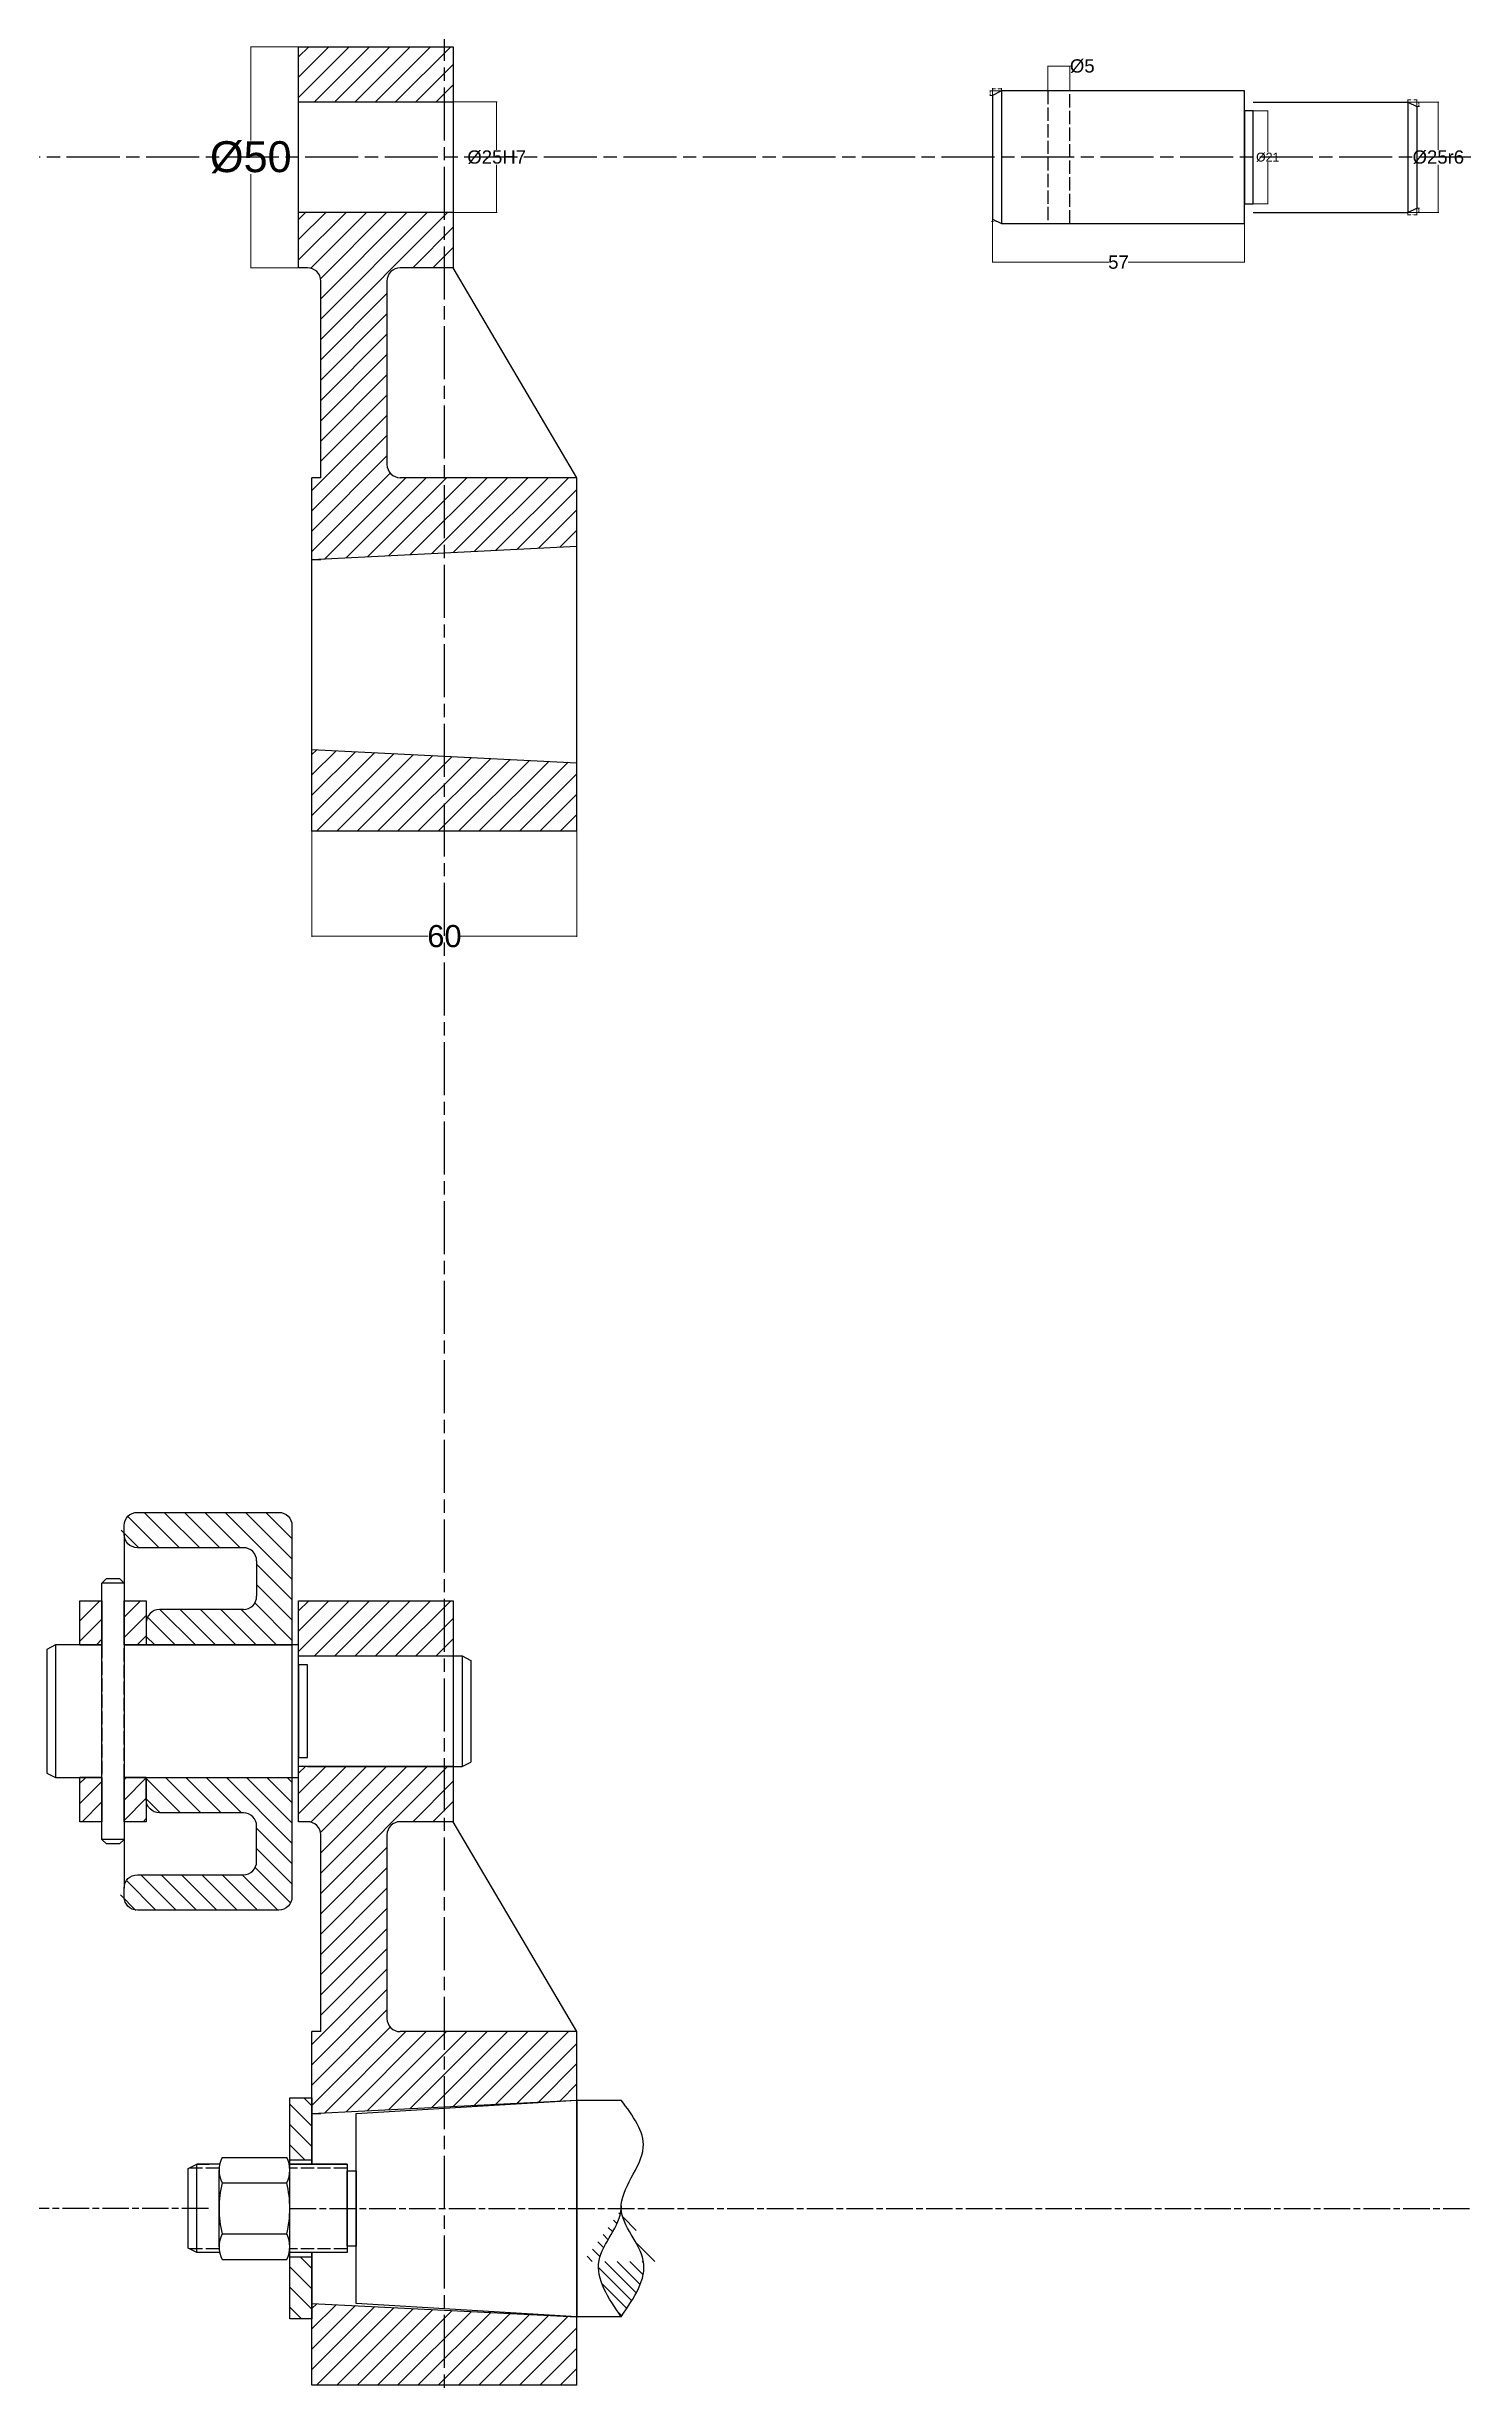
# Model space of a CAD drawing. Header units: inches. Extents: x -831 to 562, y -423 to 205.
# Drawn here: x -95 to 226, y -344 to 185 of the extents above; entities that cross this region are included whole.
import ezdxf

# ---------------------------------------------------------------- set-up
doc = ezdxf.new("R2010")
doc.units = ezdxf.units.IN
doc.header["$MEASUREMENT"] = 0
for name, pattern in [('AM_ISO02W050x2', [3.75, 3, -0.75]), ('AM_ISO08W050', [18, 12, -1.5, 3, -1.5]), ('AM_ISO08W050x2', [9, 6, -0.75, 1.5, -0.75])]:
    doc.linetypes.add(name, pattern=pattern)
doc.layers.add('AM_5', color=3, linetype='Continuous', lineweight=15)
doc.styles.get("Standard").update_dxf_attribs({"font": 'arial.ttf'})
doc.dimstyles.new('AM_ANSI$0', dxfattribs={"dimtxt": 0.12, "dimasz": 0.12, "dimexe": 0.1, "dimexo": 0.05, "dimgap": 0.06, "dimtad": 0, "dimtih": 1, "dimtoh": 1, "dimdec": 4, "dimzin": 7, "dimdsep": 46, "dimtxsty": 'Standard', "dimcen": 0, "dimclrd": 256, "dimclre": 256, "dimclrt": 2, "dimadec": 0, "dimazin": 2, "dimtp": 0.1, "dimtm": 0.1, "dimtfac": 0.71, "dimtdec": 4, "dimtofl": 0, "dimtmove": 0, "dimatfit": 3, "dimfxl": 1, "dimtolj": 1, "dimtzin": 7, "dimlwd": -1, "dimlwe": -1, "dimarcsym": 1})

# ---------------------------------------------------------------- blocks, each defined once
blk = doc.blocks.new('*D17')
at = {"layer": 'AM_5', "linetype": 'ByBlock', "transparency": 16777216}
for p, q in [((213.1256684385662, 172.5271814385515), (213.1256684385662, 173.0771814385515)), ((213.2456684385662, 172.9771814385515), (213.8157639365198, 172.9771814385515)), ((215.0056684385662, 172.9771814385515), (214.4355729406126, 172.9771814385515)), ((215.1256684385662, 171.5271814385515), (215.1256684385662, 173.0771814385515))]:
    blk.add_line(p, q, dxfattribs=at)
at = {"layer": 'AM_5', "transparency": 16777216}
for points in [[(213.2456684385662, 172.9971814385515), (213.2456684385662, 172.9571814385515), (213.1256684385662, 172.9771814385515)], [(215.0056684385662, 172.9971814385515), (215.0056684385662, 172.9571814385515), (215.1256684385662, 172.9771814385515)]]:
    blk.add_solid(points, dxfattribs=at)
at = {"layer": 'Defpoints', "color": 0, "transparency": 16777216}
for p in [(213.1256684385662, 172.9771814385515), (213.1256684385662, 172.4771814385515), (215.1256684385662, 171.4771814385515)]:
    blk.add_point(p, dxfattribs=at)
at = {"layer": 'AM_5', "color": 2, "transparency": 16777216, "insert": (214.1256684385662, 172.9771814385515), "char_height": 0.12, "attachment_point": 5}
blk.add_mtext('\\A1;2.0000', dxfattribs=at)
blk = doc.blocks.new('*D18')
at = {"layer": 'AM_5', "linetype": 'ByBlock', "transparency": 16777216}
for p, q in [((213.1756684385663, 172.4771814385515), (215.7256684385675, 172.4771814385515)), ((215.1756684385663, 171.4771814385515), (215.7256684385675, 171.4771814385515)), ((215.6256684385675, 172.3571814385515), (215.6256684385675, 172.0984501970781)), ((215.6256684385675, 171.5971814385515), (215.6256684385675, 171.8559126800249))]:
    blk.add_line(p, q, dxfattribs=at)
at = {"layer": 'AM_5', "transparency": 16777216}
for points in [[(215.6056684385674, 172.3571814385515), (215.6456684385675, 172.3571814385515), (215.6256684385675, 172.4771814385515)], [(215.6056684385674, 171.5971814385515), (215.6456684385675, 171.5971814385515), (215.6256684385675, 171.4771814385515)]]:
    blk.add_solid(points, dxfattribs=at)
at = {"layer": 'Defpoints', "color": 0, "transparency": 16777216}
for p in [(213.1256684385663, 172.4771814385515), (215.1256684385663, 171.4771814385515), (215.6256684385675, 171.4771814385515)]:
    blk.add_point(p, dxfattribs=at)
at = {"layer": 'AM_5', "color": 2, "transparency": 16777216, "insert": (215.6256684385674, 171.9771814385514), "char_height": 0.12, "attachment_point": 5}
blk.add_mtext('\\A1;1.0000', dxfattribs=at)
blk = doc.blocks.new('*D19')
at = {"layer": 'AM_5', "linetype": 'ByBlock', "transparency": 16777216}
for p, q in [((215.1256684385662, 148.4221814385515), (215.1256684385662, 146.8721814385515)), ((213.1256684385662, 147.4221814385515), (213.1256684385662, 146.8721814385515)), ((213.2456684385662, 146.9721814385515), (213.8157639365198, 146.9721814385515)), ((215.0056684385662, 146.9721814385515), (214.4355729406126, 146.9721814385515))]:
    blk.add_line(p, q, dxfattribs=at)
at = {"layer": 'AM_5', "transparency": 16777216}
for points in [[(213.2456684385662, 146.9921814385515), (213.2456684385662, 146.9521814385515), (213.1256684385662, 146.9721814385515)], [(215.0056684385662, 146.9921814385515), (215.0056684385662, 146.9521814385515), (215.1256684385662, 146.9721814385515)]]:
    blk.add_solid(points, dxfattribs=at)
at = {"layer": 'Defpoints', "color": 0, "transparency": 16777216}
for p in [(215.1256684385662, 148.4721814385515), (213.1256684385662, 147.4721814385515), (213.1256684385662, 146.9721814385515)]:
    blk.add_point(p, dxfattribs=at)
at = {"layer": 'AM_5', "color": 2, "transparency": 16777216, "insert": (214.1256684385662, 146.9721814385515), "char_height": 0.12, "attachment_point": 5}
blk.add_mtext('\\A1;2.0000', dxfattribs=at)
blk = doc.blocks.new('*D20')
at = {"layer": 'AM_5', "linetype": 'ByBlock', "transparency": 16777216}
for p, q in [((215.1756684385663, 148.4721814385515), (215.7256684385675, 148.4721814385515)), ((215.6256684385675, 148.3521814385515), (215.6256684385675, 148.0934501970781)), ((213.1756684385663, 147.4721814385515), (215.7256684385675, 147.4721814385515)), ((215.6256684385675, 147.5921814385515), (215.6256684385675, 147.8509126800249))]:
    blk.add_line(p, q, dxfattribs=at)
at = {"layer": 'AM_5', "transparency": 16777216}
for points in [[(215.6056684385674, 148.3521814385515), (215.6456684385675, 148.3521814385515), (215.6256684385675, 148.4721814385515)], [(215.6056684385674, 147.5921814385515), (215.6456684385675, 147.5921814385515), (215.6256684385675, 147.4721814385515)]]:
    blk.add_solid(points, dxfattribs=at)
at = {"layer": 'Defpoints', "color": 0, "transparency": 16777216}
for p in [(215.1256684385663, 148.4721814385515), (215.6256684385675, 148.4721814385515), (213.1256684385663, 147.4721814385515)]:
    blk.add_point(p, dxfattribs=at)
at = {"layer": 'AM_5', "color": 2, "transparency": 16777216, "insert": (215.6256684385674, 147.9721814385514), "char_height": 0.12, "attachment_point": 5}
blk.add_mtext('\\A1;1.0000', dxfattribs=at)
blk = doc.blocks.new('*D29')
at = {"layer": 'AM_5', "linetype": 'ByBlock', "transparency": 16777216}
for p, q in [((119.1256684385661, 173.9246814385515), (119.1256684385661, 145.3746814385514)), ((119.0056684385661, 145.4746814385514), (118.8856684385661, 145.4746814385514)), ((119.1256684385663, 145.9246814385515), (119.1256684385663, 145.3746814385514)), ((119.2456684385663, 145.4746814385514), (119.3656684385663, 145.4746814385514))]:
    blk.add_line(p, q, dxfattribs=at)
at = {"layer": 'AM_5', "transparency": 16777216}
for points in [[(119.0056684385661, 145.4946814385515), (119.0056684385661, 145.4546814385514), (119.1256684385661, 145.4746814385514)], [(119.2456684385663, 145.4946814385515), (119.2456684385663, 145.4546814385514), (119.1256684385663, 145.4746814385514)]]:
    blk.add_solid(points, dxfattribs=at)
at = {"layer": 'Defpoints', "color": 0, "transparency": 16777216}
for p in [(119.1256684385661, 173.9746814385515), (119.1256684385663, 145.9746814385515), (119.1256684385663, 145.4746814385514)]:
    blk.add_point(p, dxfattribs=at)
at = {"layer": 'AM_5', "color": 2, "transparency": 16777216, "insert": (119.6237994071884, 145.4746814385514), "char_height": 0.12, "attachment_point": 5}
blk.add_mtext('\\A1;.0000', dxfattribs=at)
blk = doc.blocks.new('*D31')
at = {"layer": 'AM_5', "linetype": 'ByBlock', "transparency": 16777216}
for p, q in [((119.1256684385661, 174.0246814385515), (119.1256684385661, 175.5746814385515)), ((119.2456684385661, 175.4746814385515), (119.8157639365197, 175.4746814385515)), ((121.0056684385661, 175.4746814385515), (120.4355729406125, 175.4746814385515)), ((121.1256684385661, 175.0246814385515), (121.1256684385661, 175.5746814385515))]:
    blk.add_line(p, q, dxfattribs=at)
at = {"layer": 'AM_5', "transparency": 16777216}
for points in [[(119.2456684385661, 175.4946814385515), (119.2456684385661, 175.4546814385515), (119.1256684385661, 175.4746814385515)], [(121.0056684385661, 175.4946814385515), (121.0056684385661, 175.4546814385515), (121.1256684385661, 175.4746814385515)]]:
    blk.add_solid(points, dxfattribs=at)
at = {"layer": 'Defpoints', "color": 0, "transparency": 16777216}
for p in [(121.1256684385661, 175.4746814385515), (121.1256684385661, 174.9746814385515), (119.1256684385661, 173.9746814385515)]:
    blk.add_point(p, dxfattribs=at)
at = {"layer": 'AM_5', "color": 2, "transparency": 16777216, "insert": (120.1256684385661, 175.4746814385515), "char_height": 0.12, "attachment_point": 5}
blk.add_mtext('\\A1;2.0000', dxfattribs=at)
blk = doc.blocks.new('*D32')
at = {"layer": 'AM_5', "linetype": 'ByBlock', "transparency": 16777216}
for p, q in [((121.0756684385662, 174.9746814385515), (118.5256684385673, 174.9746814385515)), ((118.6256684385673, 174.8546814385515), (118.6256684385673, 174.5959501970781)), ((119.0756684385662, 173.9746814385515), (118.5256684385673, 173.9746814385515)), ((118.6256684385673, 174.0946814385515), (118.6256684385673, 174.3534126800249))]:
    blk.add_line(p, q, dxfattribs=at)
at = {"layer": 'AM_5', "transparency": 16777216}
for points in [[(118.6056684385673, 174.8546814385515), (118.6456684385673, 174.8546814385515), (118.6256684385673, 174.9746814385515)], [(118.6056684385673, 174.0946814385515), (118.6456684385673, 174.0946814385515), (118.6256684385673, 173.9746814385515)]]:
    blk.add_solid(points, dxfattribs=at)
at = {"layer": 'Defpoints', "color": 0, "transparency": 16777216}
for p in [(121.1256684385662, 174.9746814385515), (118.6256684385673, 173.9746814385515), (119.1256684385662, 173.9746814385515)]:
    blk.add_point(p, dxfattribs=at)
at = {"layer": 'AM_5', "color": 2, "transparency": 16777216, "insert": (118.6256684385673, 174.4746814385515), "char_height": 0.12, "attachment_point": 5}
blk.add_mtext('\\A1;1.0000', dxfattribs=at)
blk = doc.blocks.new('*D54')
at = {"layer": 'AM_5', "linetype": 'ByBlock', "transparency": 16777216}
for p, q in [((-34.91919395043279, 7.424681438551464), (-34.91919395043279, -16.37707695263325)), ((25.0808060495672, 7.424681438551464), (25.0808060495672, -16.37707695263325)), ((-34.79919395043279, -16.27707695263325), (-8.565483172806603, -16.27707695263325)), ((24.9608060495672, -16.27707695263325), (-1.272904728058991, -16.27707695263325))]:
    blk.add_line(p, q, dxfattribs=at)
at = {"layer": 'AM_5', "transparency": 16777216}
for points in [[(-34.79919395043279, -16.25707695263325), (-34.79919395043279, -16.29707695263325), (-34.91919395043279, -16.27707695263325)], [(24.9608060495672, -16.25707695263325), (24.9608060495672, -16.29707695263325), (25.0808060495672, -16.27707695263325)]]:
    blk.add_solid(points, dxfattribs=at)
at = {"layer": 'Defpoints', "color": 0, "transparency": 16777216}
for p in [(-34.91919395043279, 7.474681438551464), (25.0808060495672, 7.474681438551464), (25.0808060495672, -16.27707695263325)]:
    blk.add_point(p, dxfattribs=at)
at = {"layer": 'AM_5', "color": 2, "transparency": 16777216, "insert": (-4.919193950432797, -16.27707695263325), "char_height": 0.12, "attachment_point": 5}
blk.add_mtext('\\A1;{\\H5;60}', dxfattribs=at)
blk = doc.blocks.new('*D55')
at = {"layer": 'AM_5', "linetype": 'ByBlock', "transparency": 16777216}
for p, q in [((-37.9691939504328, 184.9746814385515), (-48.84011123455122, 184.9746814385515)), ((-48.74011123455122, 184.8546814385515), (-48.74011123455121, 163.8044631575147)), ((-48.74011123455121, 135.0946814385515), (-48.74011123455121, 156.1448997195884)), ((-37.9691939504328, 134.9746814385515), (-48.84011123455121, 134.9746814385515))]:
    blk.add_line(p, q, dxfattribs=at)
at = {"layer": 'AM_5', "transparency": 16777216}
for points in [[(-48.76011123455122, 184.8546814385515), (-48.72011123455122, 184.8546814385515), (-48.74011123455122, 184.9746814385515)], [(-48.76011123455121, 135.0946814385515), (-48.7201112345512, 135.0946814385515), (-48.74011123455121, 134.9746814385515)]]:
    blk.add_solid(points, dxfattribs=at)
at = {"layer": 'Defpoints', "color": 0, "transparency": 16777216}
for p in [(-48.74011123455122, 184.9746814385515), (-37.91919395043281, 184.9746814385515), (-37.91919395043281, 134.9746814385515)]:
    blk.add_point(p, dxfattribs=at)
at = {"layer": 'AM_5', "color": 2, "transparency": 16777216, "insert": (-48.74011123455116, 159.9746814385515), "char_height": 0.12, "attachment_point": 5}
blk.add_mtext('\\A1;{\\H7;%%C50}', dxfattribs=at)
blk = doc.blocks.new('*D56')
at = {"layer": 'AM_5', "linetype": 'ByBlock', "transparency": 16777216}
for p, q in [((-2.8691939504328, 172.4846814385515), (7.001446860349204, 172.4846814385515)), ((6.901446860349205, 172.3646814385515), (6.901446860349208, 161.65030217525)), ((6.901446860349211, 147.5846814385515), (6.901446860349208, 158.299060701853)), ((-2.869193950432801, 147.4646814385515), (7.00144686034921, 147.4646814385515))]:
    blk.add_line(p, q, dxfattribs=at)
at = {"layer": 'AM_5', "transparency": 16777216}
for points in [[(6.881446860349206, 172.3646814385515), (6.921446860349205, 172.3646814385515), (6.901446860349205, 172.4846814385515)], [(6.881446860349211, 147.5846814385515), (6.92144686034921, 147.5846814385515), (6.901446860349211, 147.4646814385515)]]:
    blk.add_solid(points, dxfattribs=at)
at = {"layer": 'Defpoints', "color": 0, "transparency": 16777216}
for p in [(-2.9191939504328, 172.4846814385515), (-2.919193950432801, 147.4646814385515), (6.901446860349211, 147.4646814385515)]:
    blk.add_point(p, dxfattribs=at)
at = {"layer": 'AM_5', "color": 2, "transparency": 16777216, "insert": (6.901446860349251, 159.9746814385515), "char_height": 0.12, "attachment_point": 5}
blk.add_mtext('\\A1;{\\H3;%%C25H7}', dxfattribs=at)
blk = doc.blocks.new('*D70')
at = {"layer": 'AM_5', "linetype": 'ByBlock', "transparency": 16777216}
for p, q in [((213.1756684385663, 172.4771814385515), (220.1130090955099, 172.4771814385515)), ((220.0130090955099, 172.3571814385515), (220.0130090955099, 161.65030217525)), ((220.0130090955099, 147.5921814385515), (220.0130090955099, 158.299060701853)), ((213.1756684385663, 147.4721814385515), (220.1130090955099, 147.4721814385515))]:
    blk.add_line(p, q, dxfattribs=at)
at = {"layer": 'AM_5', "transparency": 16777216}
for points in [[(219.9930090955099, 172.3571814385515), (220.0330090955099, 172.3571814385515), (220.0130090955099, 172.4771814385515)], [(219.9930090955099, 147.5921814385515), (220.0330090955099, 147.5921814385515), (220.0130090955099, 147.4721814385515)]]:
    blk.add_solid(points, dxfattribs=at)
at = {"layer": 'Defpoints', "color": 0, "transparency": 16777216}
for p in [(213.1256684385663, 172.4771814385515), (213.1256684385663, 147.4721814385515), (220.0130090955099, 147.4721814385515)]:
    blk.add_point(p, dxfattribs=at)
at = {"layer": 'AM_5', "color": 2, "transparency": 16777216, "insert": (220.0130090955099, 159.9746814385514), "char_height": 0.12, "attachment_point": 5}
blk.add_mtext('\\A1;{\\H3;%%C25r6}', dxfattribs=at)
blk = doc.blocks.new('*D71')
at = {"layer": 'AM_5', "linetype": 'ByBlock', "transparency": 16777216}
for p, q in [((178.1756684385663, 170.4746814385515), (181.5102850835382, 170.4746814385515)), ((181.4102850835382, 170.3546814385515), (181.4102850835382, 161.1117619296839)), ((181.4102850835382, 149.5946814385515), (181.4102850835382, 158.8376009474192)), ((178.1756684385663, 149.4746814385515), (181.5102850835382, 149.4746814385515))]:
    blk.add_line(p, q, dxfattribs=at)
at = {"layer": 'AM_5', "transparency": 16777216}
for points in [[(181.3902850835381, 170.3546814385515), (181.4302850835382, 170.3546814385515), (181.4102850835382, 170.4746814385515)], [(181.3902850835381, 149.5946814385515), (181.4302850835382, 149.5946814385515), (181.4102850835382, 149.4746814385515)]]:
    blk.add_solid(points, dxfattribs=at)
at = {"layer": 'Defpoints', "color": 0, "transparency": 16777216}
for p in [(178.1256684385663, 170.4746814385515), (178.1256684385663, 149.4746814385515), (181.4102850835382, 149.4746814385515)]:
    blk.add_point(p, dxfattribs=at)
at = {"layer": 'AM_5', "color": 2, "transparency": 16777216, "insert": (181.4102850835382, 159.9746814385515), "char_height": 0.12, "attachment_point": 5}
blk.add_mtext('\\A1;{\\H2;%%C21}', dxfattribs=at)
blk = doc.blocks.new('*D75')
at = {"layer": 'AM_5', "linetype": 'ByBlock', "transparency": 16777216}
for p, q in [((131.6256684385662, 175.0246814385515), (131.6256684385662, 180.6852337712604)), ((131.7456684385662, 180.5852337712604), (136.5056684385662, 180.5852337712604)), ((136.6256684385662, 175.0246814385515), (136.6256684385662, 180.6852337712604)), ((136.6256684385662, 180.5852337712604), (136.7456684385662, 180.5852337712604))]:
    blk.add_line(p, q, dxfattribs=at)
at = {"layer": 'AM_5', "transparency": 16777216}
for points in [[(131.7456684385662, 180.6052337712604), (131.7456684385662, 180.5652337712604), (131.6256684385662, 180.5852337712604)], [(136.5056684385662, 180.6052337712604), (136.5056684385662, 180.5652337712604), (136.6256684385662, 180.5852337712604)]]:
    blk.add_solid(points, dxfattribs=at)
at = {"layer": 'Defpoints', "color": 0, "transparency": 16777216}
for p in [(136.6256684385662, 180.5852337712604), (131.6256684385662, 174.9746814385515), (136.6256684385662, 174.9746814385515)]:
    blk.add_point(p, dxfattribs=at)
at = {"layer": 'AM_5', "color": 2, "transparency": 16777216, "insert": (139.4322032271064, 180.5852337712604), "char_height": 0.12, "attachment_point": 5}
blk.add_mtext('\\A1;{\\H3;%%C5}', dxfattribs=at)
blk = doc.blocks.new('*D76')
at = {"layer": 'AM_5', "linetype": 'ByBlock', "transparency": 16777216}
for p, q in [((119.1256684385663, 145.9246814385515), (119.1256684385663, 136.1272366074803)), ((176.1256684385662, 144.9246814385515), (176.1256684385662, 136.1272366074803)), ((119.2456684385663, 136.2272366074803), (145.4169644822225, 136.2272366074803)), ((176.0056684385662, 136.2272366074803), (149.83437239491, 136.2272366074803))]:
    blk.add_line(p, q, dxfattribs=at)
at = {"layer": 'AM_5', "transparency": 16777216}
for points in [[(119.2456684385663, 136.2472366074803), (119.2456684385663, 136.2072366074803), (119.1256684385663, 136.2272366074803)], [(176.0056684385662, 136.2472366074803), (176.0056684385662, 136.2072366074803), (176.1256684385662, 136.2272366074803)]]:
    blk.add_solid(points, dxfattribs=at)
at = {"layer": 'Defpoints', "color": 0, "transparency": 16777216}
for p in [(119.1256684385663, 145.9746814385515), (176.1256684385662, 144.9746814385515), (119.1256684385663, 136.2272366074803)]:
    blk.add_point(p, dxfattribs=at)
at = {"layer": 'AM_5', "color": 2, "transparency": 16777216, "insert": (147.6256684385663, 136.2272366074803), "char_height": 0.12, "attachment_point": 5}
blk.add_mtext('\\A1;{\\H3;57}', dxfattribs=at)

msp = doc.modelspace()

# ---------------------------------------------------------------- hatches: boundary and pattern name
h = msp.add_hatch()
h.set_pattern_fill('ANSI31', color=256, scale=26)
h.set_pattern_definition([(45, (0, 0), (-2.29809703885628, 2.29809703885628), [])])
h.paths.add_polyline_path([(-4.919193950432796, 184.9746814385515), (-37.9191939504328, 184.9746814385515), (-37.9191939504328, 172.4846814385515), (-4.919193950432796, 172.4846814385515)])
h.paths.add_polyline_path([(-4.919193950432796, 147.4646814385515), (-37.9191939504328, 147.4646814385515), (-37.9191939504328, 134.9746814385515), (-35.91919395043279, 134.9746814385515, -0.4142135623730951), (-32.91919395043279, 131.9746814385515), (-32.91919395043279, 87.47468143855147), (-34.91919395043279, 87.47468143855147), (-34.91919395043279, 68.97468143855144), (-4.919193950432796, 70.47468143855146), (-4.919193950432799, 87.47468143855147), (-14.91919395043279, 87.47468143855147, -0.4142135623730951), (-17.91919395043279, 90.47468143855147), (-17.91919395043279, 131.9746814385515, -0.4142135623730949), (-14.91919395043279, 134.9746814385515), (-4.919193950432796, 134.9746814385515)])
h.paths.add_polyline_path([(25.0808060495672, 87.47468143855147), (-4.919193950432799, 87.47468143855147), (-4.919193950432796, 70.47468143855144), (25.08080604956721, 71.97468143855149)])
h.paths.add_polyline_path([(25.0808060495672, 22.97468143855144), (-4.919193950432796, 24.47468143855147), (-4.919193950432796, 7.474681438551471), (25.08080604956721, 7.474681438551471)])
h.paths.add_polyline_path([(-4.919193950432796, 24.47468143855147), (-34.91919395043279, 25.97468143855144), (-34.91919395043279, 7.474681438551499), (-4.919193950432796, 7.474681438551499)])
h.paths.add_polyline_path([(-2.919193950432806, 147.4646814385515), (-4.919193950432792, 147.4646814385515), (-4.919193950432796, 134.9746814385515), (-2.919193950432803, 134.9746814385515)])
h.paths.add_polyline_path([(-2.919193950432799, 184.9746814385515), (-4.919193950432796, 184.9746814385515), (-4.919193950432796, 172.4846814385515), (-2.919193950432803, 172.4846814385515)])
h = msp.add_hatch()
h.set_pattern_fill('ANSI31', color=256, scale=26, angle=90)
h.set_pattern_definition([(135, (587.0845947935925, -351.5967756862954), (-2.29809703885628, -2.29809703885628), [])])
h.paths.add_polyline_path([(-39.41919395043283, -149.6220942477439, 0.4142135623730951), (-42.41919395043283, -146.6220942477439), (-74.41919395043283, -146.6220942477439, 0.4142135623730951), (-77.41919395043283, -149.6220942477439, 0.7864558858187223), (-74.41919395043283, -154.6220942477439), (-50.41919395043283, -154.6220942477439, -0.4142135623730951), (-47.41919395043283, -157.6220942477439), (-47.41919395043283, -165.6220942477439, -0.4142135623730951), (-50.41919395043283, -168.6220942477439), (-69.41919395043283, -168.6220942477439, 0.4142135623730951), (-72.41919395043283, -171.6220942477439), (-72.41919395043283, -176.6220942477439), (-39.41919395043283, -176.6220942477439)])
h.paths.add_polyline_path([(-39.41919395043283, -206.6220942477439), (-72.41919395043283, -206.6220942477439), (-72.41919395043283, -211.6220942477439, 0.4142135623730951), (-69.41919395043283, -214.6220942477439), (-50.41919395043283, -214.6220942477439, -0.4142135623730951), (-47.41919395043283, -217.6220942477439), (-47.41919395043283, -225.6220942477439, -0.4142135623730951), (-50.41919395043283, -228.6220942477439), (-74.41919395043283, -228.6220942477439, 0.4142135623730951), (-77.41919395043283, -231.6220942477439, 0.7864558858187243), (-74.41919395043281, -236.6220942477439), (-42.41919395043283, -236.6220942477439, 0.4142135623730951), (-39.41919395043283, -233.6220942477439)])
h = msp.add_hatch()
h.set_pattern_fill('ANSI31', color=256, scale=26)
h.set_pattern_definition([(45, (150.4012172902092, -351.5967756862954), (-2.29809703885628, 2.29809703885628), [])])
h.paths.add_polyline_path([(-72.41919395043283, -206.6220942477439), (-77.41919395043283, -206.6220942477439), (-77.41919395043283, -216.6220942477439), (-72.41919395043283, -216.6220942477439)])
h.paths.add_polyline_path([(-87.41919395043283, -216.6220942477439), (-82.41919395043283, -216.6220942477439), (-82.41919395043283, -206.6220942477439), (-87.41919395043283, -206.6220942477439)])
h.paths.add_polyline_path([(-77.41919395043283, -176.6220942477439), (-72.41919395043283, -176.6220942477439), (-72.41919395043283, -166.6220942477439), (-77.41919395043283, -166.6220942477439)])
h.paths.add_polyline_path([(-87.41919395043283, -176.6220942477439), (-82.41919395043283, -176.6220942477439), (-82.41919395043283, -166.6220942477439), (-87.41919395043283, -166.6220942477439)])
h = msp.add_hatch()
h.set_pattern_fill('ANSI31', color=256, scale=26)
h.set_pattern_definition([(45, (0, -351.5967756862954), (-2.29809703885628, 2.29809703885628), [])])
h.paths.add_polyline_path([(-4.919193950432796, -166.6220942477439), (-37.9191939504328, -166.6220942477439), (-37.9191939504328, -179.1120942477439), (-4.919193950432796, -179.1120942477439)])
h.paths.add_polyline_path([(-4.919193950432796, -204.1320942477439), (-37.9191939504328, -204.1320942477439), (-37.9191939504328, -216.6220942477439), (-35.91919395043279, -216.6220942477439, -0.4142135623730951), (-32.91919395043279, -219.6220942477439), (-32.91919395043279, -264.1220942477439), (-34.91919395043279, -264.1220942477439), (-34.91919395043279, -282.6220942477439), (-4.919193950432796, -281.1220942477439), (-4.919193950432799, -264.1220942477439), (-14.91919395043279, -264.1220942477439, -0.4142135623730951), (-17.91919395043279, -261.1220942477439), (-17.91919395043279, -219.6220942477439, -0.4142135623730949), (-14.91919395043279, -216.6220942477439), (-4.919193950432796, -216.6220942477439)])
h.paths.add_polyline_path([(25.0808060495672, -264.1220942477439), (-4.919193950432799, -264.1220942477439), (-4.919193950432796, -281.1220942477439), (25.08080604956721, -279.6220942477439)])
h.paths.add_polyline_path([(25.0808060495672, -328.6220942477439), (-4.919193950432796, -327.1220942477439), (-4.919193950432796, -344.1220942477439), (25.08080604956721, -344.1220942477439)])
h.paths.add_polyline_path([(-4.919193950432796, -327.1220942477439), (-34.91919395043279, -325.6220942477439), (-34.91919395043279, -344.1220942477439), (-4.919193950432796, -344.1220942477439)])
h.paths.add_polyline_path([(-2.919193950432806, -204.1320942477439), (-4.919193950432792, -204.1320942477439), (-4.919193950432796, -216.6220942477439), (-2.919193950432803, -216.6220942477439)])
h.paths.add_polyline_path([(-2.919193950432799, -166.6220942477439), (-4.919193950432796, -166.6220942477439), (-4.919193950432796, -179.1120942477439), (-2.919193950432803, -179.1120942477439)])
h = msp.add_hatch()
h.set_pattern_fill('ANSI31', color=256, scale=26, angle=90)
h.set_pattern_definition([(135, (263.1423661249033, -464.0967756862954), (-2.29809703885628, -2.29809703885628), [])])
h.paths.add_polyline_path([(-34.9191939504328, -279.1220942477439), (-39.9191939504328, -279.1220942477439), (-39.9191939504328, -293.1220942477439), (-34.9191939504328, -293.1220942477439)])
h.paths.add_polyline_path([(-39.9191939504328, -329.1220942477439), (-34.9191939504328, -329.1220942477439), (-34.9191939504328, -315.1220942477439), (-39.9191939504328, -315.1220942477439)])
h = msp.add_hatch()
h.set_pattern_fill('ANSI31', color=256, scale=16, angle=90)
h.set_pattern_definition([(135, (0, 1279.379555435473), (-1.414213562373095, -1.414213562373095), [])])
edge = h.paths.add_edge_path()
edge.add_spline(control_points=[(35.08080604956716, -304.1220942477441), (35.26211361350654, -308.1059128595974), (43.62929731130069, -316.1163423374958), (37.99003862967191, -324.3661220788465), (35.08080604956717, -328.6220942477439)], knot_values=[0, 1.20792265079217e-13, 1.20792265079217e-13, 1.20792265079217e-13, 12.81173421444007, 26.46446616578801, 26.46446616578801, 26.46446616578801, 26.46446616578801], degree=3, periodic=0)
edge.add_spline(control_points=[(35.08080604956714, -304.1220942477441), (34.8994984856277, -308.1059128595974), (26.53231478783367, -316.1163423374958), (32.17157346946243, -324.3661220788465), (35.08080604956717, -328.6220942477439)], knot_values=[0, 2.309263891220326e-13, 2.309263891220326e-13, 2.309263891220326e-13, 12.81173421444007, 26.46446616578801, 26.46446616578801, 26.46446616578801, 26.46446616578801], degree=3, periodic=0)

# ---------------------------------------------------------------- linework, layer by layer
for p, q in [((121.1256684385661, 174.9746814385515), (121.1256684385661, 144.9746814385515)), ((119.1256684385661, 173.9746814385515), (119.1256684385663, 145.9746814385515)), ((178.1256684385662, 172.4771814385515), (213.1256684385662, 172.4771814385515)), ((213.1256684385662, 172.4771814385515), (215.1256684385662, 171.4771814385515)), ((213.1256684385662, 172.4771814385515), (213.1256684385662, 147.4721814385515)), ((215.1256684385662, 171.4771814385515), (215.1256684385662, 148.4721814385515)), ((213.1256684385662, 147.4721814385515), (215.1256684385662, 148.4721814385515)), ((178.1256684385662, 147.4721814385515), (213.1256684385662, 147.4721814385515)), ((-35.91919395043279, 134.9746814385515), (-37.91919395043279, 134.9746814385515)), ((25.0808060495672, 87.47468143855147), (-2.919193950432799, 134.9746814385515)), ((-34.91919395043279, 68.97468143855147), (-34.91919395043279, 87.47468143855147)), ((-32.91919395043279, 87.47468143855147), (-34.91919395043279, 87.47468143855147)), ((25.0808060495672, 87.47468143855147), (-14.91919395043279, 87.47468143855147)), ((25.0808060495672, 71.97468143855147), (25.0808060495672, 87.47468143855147)), ((-34.91919395043279, 68.97468143855147), (25.0808060495672, 71.97468143855147)), ((-34.91919395043279, 25.97468143855146), (-34.91919395043279, 68.97468143855147)), ((-34.91919395043279, 68.97468143855147), (-32.91919395043279, 68.97468143855147)), ((25.0808060495672, 22.97468143855146), (25.0808060495672, 71.97468143855147)), ((-34.91919395043279, 7.474681438551464), (-34.91919395043279, 25.97468143855146)), ((-34.91919395043279, 25.97468143855146), (25.0808060495672, 22.97468143855146)), ((25.0808060495672, 7.474681438551464), (25.0808060495672, 22.97468143855146)), ((25.0808060495672, 7.474681438551464), (-34.91919395043279, 7.474681438551464)), ((-47.41919395043283, -157.6220942477439), (-47.41919395043283, -165.6220942477439)), ((-77.41919395043283, -162.6281670443259), (-82.41919395043283, -162.6281670443259)), ((-50.41919395043283, -168.6220942477439), (-69.41919395043283, -168.6220942477439)), ((-72.41919395043283, -171.6220942477439), (-72.41919395043283, -176.6220942477439)), ((-94.91919395043294, -177.6220942477439), (-94.91919395043271, -205.6220942477439)), ((-92.91919395043294, -176.6220942477439), (-92.91919395043294, -206.6220942477439)), ((-72.41919395043283, -176.6220942477439), (-39.41919395043283, -176.6220942477439)), ((-35.91919395043283, -179.1195942477439), (-0.9191939504328275, -179.1195942477439)), ((-0.9191939504328275, -179.1195942477439), (1.080806049567173, -180.1195942477439)), ((-0.9191939504328275, -179.1195942477439), (-0.9191939504328275, -204.124594247744)), ((1.080806049567173, -180.1195942477439), (1.080806049567173, -203.124594247744)), ((-35.91919395043283, -204.124594247744), (-0.9191939504328275, -204.124594247744)), ((-0.9191939504328275, -204.124594247744), (1.080806049567173, -203.124594247744)), ((-72.41919395043283, -206.6220942477439), (-39.41919395043283, -206.6220942477439)), ((-35.91919395043279, -216.6220942477439), (-37.91919395043279, -216.6220942477439)), ((25.0808060495672, -264.1220942477439), (-2.919193950432799, -216.6220942477439)), ((-77.41919395043283, -220.6160214511619), (-82.41919395043283, -220.6160214511619)), ((-77.41919395043283, -220.6160214511619), (-78.41919395043283, -221.6281670443259)), ((-34.91919395043279, -282.6220942477439), (-34.91919395043279, -264.1220942477439)), ((-32.91919395043279, -264.1220942477439), (-34.91919395043279, -264.1220942477439)), ((25.0808060495672, -264.1220942477439), (-14.91919395043279, -264.1220942477439)), ((25.0808060495672, -279.6220942477439), (25.0808060495672, -264.1220942477439)), ((-34.91919395043279, -282.6220942477439), (25.0808060495672, -279.6220942477439)), ((-24.91919395043283, -282.6220942477439), (25.08080604956717, -279.6220942477439)), ((25.0808060495672, -328.6220942477439), (25.0808060495672, -279.6220942477439)), ((-34.91919395043279, -282.6220942477439), (-32.91919395043279, -282.6220942477439)), ((-34.91919395043278, -294.1220942477439), (-34.91919395043279, -282.6220942477439)), ((-24.91919395043283, -325.6220942477439), (-24.91919395043283, -282.6220942477439)), ((-60.91919395043283, -314.1220942477439), (-60.91919395043283, -294.1220942477439)), ((-55.77425053819903, -294.1220942477439), (-60.91919395043283, -294.1220942477439)), ((-55.9191939504328, -312.782342901796), (-55.91919395043291, -295.4618402098996)), ((-55.91919395043223, -298.3485861720551), (-55.91919395043234, -295.4618402098997)), ((-55.21439956231686, -292.5750942477439), (-40.62398833854886, -292.5750942477439)), ((-26.91919395043283, -294.1220942477439), (-40.0641373626668, -294.1220942477439)), ((-39.91919395043291, -312.782342901796), (-39.91919395043291, -295.4618402098996)), ((-55.91919395043223, -304.1220887010655), (-55.91919395043223, -298.3485861720551)), ((-55.21439956231697, -298.3485861720551), (-40.62398833854874, -298.348586172055)), ((-55.9191939504328, -309.8955915558477), (-55.91919395043223, -304.1220887010655)), ((35.08080604956717, -303.5461210202236), (35.08080604956717, -304.1220942477439)), ((-55.91919395043291, -312.782342901796), (-55.9191939504328, -309.8955915558477)), ((-55.21440223096383, -309.8955915558477), (-40.62398566990188, -309.8955915558478)), ((-55.77425038040862, -314.1220942477439), (-60.91919395043283, -314.1220942477439)), ((-55.21440223096383, -315.6690942477439), (-40.62398566990188, -315.6690942477439)), ((-55.21440223096383, -315.6690942477439), (-40.62398566990188, -315.6690942477439)), ((-26.91919395043283, -314.1220942477439), (-40.06413752045722, -314.1220942477439)), ((-34.91919395043279, -325.6220942477439), (-34.91919395043279, -314.1220942477439)), ((-34.91919395043279, -344.1220942477439), (-34.91919395043279, -325.6220942477439)), ((-34.91919395043279, -325.6220942477439), (25.0808060495672, -328.6220942477439)), ((25.08080604956717, -328.6220942477439), (-24.91919395043283, -325.6220942477439)), ((25.0808060495672, -344.1220942477439), (25.0808060495672, -328.6220942477439)), ((25.0808060495672, -344.1220942477439), (-34.91919395043279, -344.1220942477439))]:
    msp.add_line(p, q)
at = {"linetype": 'AM_ISO02W050x2'}
for p, q in [((-55.90002021284141, -294.9720942477438), (-62.61919395043282, -294.9720942477438)), ((-26.91919395043283, -294.9720942477438), (-39.93836768802442, -294.9720942477437)), ((-55.90001992297161, -313.272094247744), (-62.61919395043282, -313.272094247744)), ((-26.91919395043283, -313.272094247744), (-39.93836797789421, -313.2720942477439))]:
    msp.add_line(p, q, dxfattribs=at)
at = {"linetype": 'AM_ISO08W050'}
for p, direction in [((-4.919193950432796, 287.5216057857613), (0, 1)), ((-37.9191939504328, 159.9746814385515), (-1, 0))]:
    msp.add_xline(p, direction, dxfattribs=at)
at = {"linetype": 'AM_ISO08W050x2'}
for p, direction in [((-58.33809086439219, -304.1220942477439), (-1, 0)), ((-39.9191939504328, -304.1220942477439), (1, 0))]:
    msp.add_ray(p, direction, dxfattribs=at)
for points in [[(-32.91919395043279, 87.47468143855147), (-32.91919395043279, 131.9746814385515, 0.414213562373095), (-35.91919395043279, 134.9746814385515), (-37.9191939504328, 134.9746814385515), (-37.9191939504328, 184.9746814385515), (-2.919193950432799, 184.9746814385515), (-2.919193950432799, 134.9746814385515), (-14.91919395043279, 134.9746814385515, 0.414213562373095), (-17.91919395043279, 131.9746814385515), (-17.91919395043279, 90.47468143855146)], [(-74.41919395043283, -154.6220942477439, -0.4142135623730951), (-77.41919395043283, -151.6220942477439), (-77.41919395043283, -149.6220942477439, -0.414213562373095), (-74.41919395043283, -146.6220942477439), (-42.41919395043283, -146.6220942477439, -0.414213562373095), (-39.41919395043283, -149.6220942477439), (-39.41919395043283, -233.6220942477439, -0.414213562373095), (-42.41919395043283, -236.6220942477439), (-74.41919395043283, -236.6220942477439, -0.414213562373095), (-77.41919395043283, -233.6220942477439), (-77.41919395043283, -231.6220942477439, -0.414213562373095), (-74.41919395043283, -228.6220942477439), (-50.41919395043283, -228.6220942477439, 0.414213562373095), (-47.41919395043283, -225.6220942477439), (-47.41919395043283, -217.6220942477439, 0.414213562373095), (-50.41919395043283, -214.6220942477439), (-69.41919395043283, -214.6220942477439, -0.414213562373095), (-72.41919395043283, -211.6220942477439), (-72.41919395043283, -206.6220942477439)], [(-32.91919395043279, -264.1220942477439), (-32.91919395043279, -219.6220942477439, 0.414213562373095), (-35.91919395043279, -216.6220942477439), (-37.9191939504328, -216.6220942477439), (-37.9191939504328, -166.6220942477439), (-2.919193950432799, -166.6220942477439), (-2.919193950432799, -216.6220942477439), (-14.91919395043279, -216.6220942477439, 0.414213562373095), (-17.91919395043279, -219.6220942477439), (-17.91919395043279, -261.1220942477439)]]:
    msp.add_lwpolyline(points, format="xyb")
for points in [[(176.1256684385662, 174.9746814385515), (121.1256684385661, 174.9746814385515), (119.1256684385661, 173.9746814385515), (119.1256684385663, 145.9746814385515), (121.1256684385663, 144.9746814385515), (176.1256684385662, 144.9746814385515)], [(-37.9191939504328, 172.4846814385515), (-2.919193950432799, 172.4846814385515), (-2.9191939504328, 147.4646814385515), (-37.9191939504328, 147.4646814385515)], [(178.1256684385662, 170.4746814385515), (176.1256684385662, 170.4746814385515), (176.1256684385662, 149.4746814385515), (178.1256684385662, 149.4746814385515)], [(-37.9191939504328, -179.1120942477439), (-2.919193950432799, -179.1120942477439), (-2.9191939504328, -204.1320942477439), (-37.9191939504328, -204.1320942477439)], [(-35.91919395043283, -181.1220942477439), (-37.91919395043283, -181.1220942477439), (-37.91919395043283, -202.1220942477439), (-35.91919395043283, -202.1220942477439)], [(25.08080604956717, -279.6220942477439), (25.08080604956717, -279.6220942477439), (25.08080604956717, -328.6220942477439), (25.08080604956717, -328.6220942477439)], [(-26.91919395043283, -295.6220942477439), (-24.91919395043283, -295.6220942477439), (-24.91919395043283, -312.6220942477439), (-26.91919395043283, -312.6220942477439)]]:
    msp.add_lwpolyline(points, close=True)
at = {"linetype": 'AM_ISO02W050x2'}
for points in [[(131.6256684385662, 174.9746814385515), (131.6256684385662, 144.9746814385515)], [(136.6256684385662, 144.9746814385515), (136.6256684385662, 174.9746814385515)], [(-82.41919395043283, -176.6220942477439), (-82.41919395043283, -206.6220942477439)], [(-77.41919395043283, -206.6220942477439), (-77.41919395043283, -176.6220942477439)]]:
    msp.add_lwpolyline(points, dxfattribs=at)
for points in [[(-77.41919395043283, -151.6220942477439), (-77.41919395043283, -231.6220942477439)], [(-50.41919395043283, -154.6220942477439), (-74.41919395043283, -154.6220942477439)], [(-78.41919395043283, -221.6281670443259), (-81.41919395043283, -221.6281670443259), (-82.41919395043283, -220.6160214511619), (-82.41919395043283, -162.6281670443259), (-81.4070483572691, -161.6281670443259), (-78.41919395043283, -161.6281670443259), (-77.41919395043283, -162.6281670443259), (-77.41919395043283, -220.6160214511619)], [(-87.41919395043283, -176.6220942477439), (-87.41919395043283, -166.6220942477439), (-82.41919395043283, -166.6220942477439)], [(-82.41919395043283, -166.6220942477439), (-82.41919395043283, -176.6220942477439)], [(-77.41919395043283, -166.6220942477439), (-72.41919395043283, -166.6220942477439), (-72.41919395043283, -176.6220942477439)], [(-77.41919395043283, -176.6220942477439), (-77.41919395043283, -166.6220942477439)], [(-82.41919395043283, -176.6220942477439), (-92.91919395043294, -176.6220942477439), (-94.91919395043294, -177.6220942477439), (-94.91919395043271, -205.6220942477439), (-92.91919395043271, -206.6220942477439), (-82.41919395043281, -206.6220942477439)], [(-87.41919395043283, -176.6220942477439), (-82.41919395043283, -176.6220942477439)], [(-77.41919395043283, -176.6220942477439), (-72.41919395043283, -176.6220942477439)], [(-77.41919395043283, -206.6220942477439), (-37.91919395043283, -206.6220942477439), (-37.91919395043283, -176.6220942477439), (-77.41919395043283, -176.6220942477439)], [(-82.41919395043283, -206.6220942477439), (-87.41919395043283, -206.6220942477439)], [(-82.41919395043283, -216.6220942477439), (-87.41919395043283, -216.6220942477439), (-87.41919395043283, -206.6220942477439)], [(-82.41919395043283, -206.6220942477439), (-82.41919395043283, -216.6220942477439)], [(-72.41919395043283, -206.6220942477439), (-72.41919395043283, -216.6220942477439), (-77.41919395043283, -216.6220942477439)], [(-72.41919395043283, -206.6220942477439), (-77.41919395043283, -206.6220942477439)], [(-77.41919395043283, -216.6220942477439), (-77.41919395043283, -206.6220942477439)], [(-74.41919395043283, -228.6220942477439), (-72.41919395043283, -228.6220942477439)], [(-34.9191939504328, -314.1220942477439), (-34.9191939504328, -329.1220942477439), (-39.9191939504328, -329.1220942477439), (-39.9191939504328, -279.1220942477439), (-34.9191939504328, -279.1220942477439), (-34.9191939504328, -294.1220942477439)], [(35.08080604956717, -328.6220942477439), (25.08080604956717, -328.6220942477439), (25.08080604956717, -279.6220942477439), (35.08080604956717, -279.6220942477439)], [(-62.91919395043283, -312.1220942477439), (-62.91919395043283, -295.1220942477439), (-60.91919395043283, -294.1220942477439), (-58.19314745215836, -294.1220942477439)], [(-40.0641373626668, -294.1220942477439), (-26.91919395043283, -294.1220942477439), (-26.91919395043283, -314.1220942477439), (-40.06413752045721, -314.1220942477439)], [(-34.9191939504328, -314.1220942477439), (-34.9191939504328, -315.1220942477439), (-39.9191939504328, -315.1220942477439), (-39.9191939504328, -293.1220942477439), (-34.9191939504328, -293.1220942477439), (-34.9191939504328, -294.1220942477439)], [(-58.19314729436796, -314.1220942477439), (-60.91919395043283, -314.1220942477439), (-62.91919395043283, -313.1220942477439), (-62.91919395043283, -312.1220942477439)]]:
    msp.add_lwpolyline(points)
for centre, radius, start, end in [((-14.91919395043279, 90.47468143855147), 3, 180, 270), ((-50.41919395043283, -157.6220942477439), 3, 0, 90), ((-69.41919395043283, -171.6220942477439), 3, 90, 180), ((-50.41919395043283, -165.6220942477439), 3, 270, 0), ((-14.91919395043279, -261.1220942477439), 3, 180, 270), ((-49.65492913189971, -295.4618402098996), 6.264264818532623, 152.5594777276048, 207.4405222723952), ((-46.18345876896612, -295.4618402098996), 6.264264818532623, 332.5594777276116, 27.44052227239526), ((-31.9191939504328, -304.1220942477439), 24, 166.0802382021859, 193.9197353143769), ((-63.9191939504328, -304.1220942477439), 24, 346.0802646856231, 13.9197617978141), ((-49.65488602991874, -312.782342901796), 6.264307920514085, 152.5596269445612, 207.4403730554354), ((-46.18350187094708, -312.782342901796), 6.264307920514085, 332.5596269445646, 27.44037305543877)]:
    msp.add_arc(centre, radius, start, end)
msp.add_spline([(35.08080604956717, -328.6220942477439), (40.08080604956717, -315.9178788160316), (35.08080604956717, -304.1220942477439), (40.08080604956717, -290.3582661108571), (35.08080604956717, -279.6220942477439)], degree=3)
msp.add_open_spline([(35.08080604956717, -328.6220942477439), (32.17157346946243, -324.3661220788465), (26.53231478783363, -316.1163423374958), (35.09446852946871, -307.9192558143), (35.08929537905715, -303.7383418857382), (35.08080604956706, -303.5461210202234)], degree=3, knots=[0, 0, 0, 0, 13.65273195134794, 26.46446616578801, 27.08113460703774, 27.08113460703774, 27.08113460703774, 27.08113460703774])

# ---------------------------------------------------------------- dimensions: what is measured, and where the dimension line sits
at = {"layer": 'AM_5'}
for base, p1, p2, angle, text, picture, middle in [((-48.74011123455122, 184.9746814385515), (-37.91919395043279, 134.9746814385515), (-37.91919395043279, 184.9746814385515), 90.00000000000001, '{\\H7;%%C50}', '*D55', (-48.74011123455116, 159.9746814385515)), ((6.901446860349211, 147.4646814385515), (-2.919193950432799, 172.4846814385515), (-2.9191939504328, 147.4646814385515), 90.00000000000006, '{\\H3;%%C25H7}', '*D56', (6.901446860349251, 159.9746814385515)), ((181.4102850835382, 149.4746814385515), (178.1256684385662, 170.4746814385515), (178.1256684385662, 149.4746814385515), 90.00000000000006, '{\\H2;%%C21}', '*D71', (181.4102850835382, 159.9746814385515)), ((220.0130090955099, 147.4721814385515), (213.1256684385662, 172.4771814385515), (213.1256684385662, 147.4721814385515), 90.00000000000006, '{\\H3;%%C25r6}', '*D70', (220.0130090955099, 159.9746814385514)), ((119.1256684385663, 136.2272366074803), (176.1256684385662, 144.9746814385515), (119.1256684385663, 145.9746814385515), 1.141101885463838e-14, '{\\H3;57}', '*D76', (147.6256684385663, 136.2272366074803)), ((25.0808060495672, -16.27707695263325), (-34.91919395043279, 7.474681438551464), (25.0808060495672, 7.474681438551464), 1.141101885463838e-14, '{\\H5;60}', '*D54', (-4.919193950432797, -16.27707695263325))]:
    dim = msp.add_linear_dim(base=base, p1=p1, p2=p2, angle=angle, text=text, dimstyle='AM_ANSI$0', override={"dimpost": ''}, dxfattribs=at)
    dim.commit()
    dim.dimension.update_dxf_attribs({"geometry": picture, "text_midpoint": middle})
dim = msp.add_linear_dim(base=(136.6256684385662, 180.5852337712604), p1=(131.6256684385662, 174.9746814385515), p2=(136.6256684385662, 174.9746814385515), text='{\\H3;%%C5}', dimstyle='AM_ANSI$0', override={"dimpost": ''}, dxfattribs=at)
dim.commit()
dim.dimension.update_dxf_attribs({"geometry": '*D75', "text_midpoint": (139.4322032271064, 180.5852337712604)})
for base, p1, p2, angle, picture, middle in [((118.6256684385673, 173.9746814385515), (121.1256684385661, 174.9746814385515), (119.1256684385661, 173.9746814385515), 90, '*D32', (118.6256684385673, 174.4746814385515)), ((121.1256684385661, 175.4746814385515), (119.1256684385661, 173.9746814385515), (121.1256684385661, 174.9746814385515), 1.141101885463838e-14, '*D31', (120.1256684385661, 175.4746814385515)), ((119.1256684385663, 145.4746814385514), (119.1256684385661, 173.9746814385515), (119.1256684385663, 145.9746814385515), 1.141101885463838e-14, '*D29', (119.6237994071884, 145.4746814385514)), ((213.1256684385662, 172.9771814385515), (215.1256684385662, 171.4771814385515), (213.1256684385662, 172.4771814385515), 1.141101885463838e-14, '*D17', (214.1256684385662, 172.9771814385515)), ((215.6256684385675, 171.4771814385515), (213.1256684385662, 172.4771814385515), (215.1256684385662, 171.4771814385515), 90, '*D18', (215.6256684385674, 171.9771814385514)), ((213.1256684385662, 146.9721814385515), (215.1256684385662, 148.4721814385515), (213.1256684385662, 147.4721814385515), 1.141101885463838e-14, '*D19', (214.1256684385662, 146.9721814385515)), ((215.6256684385675, 148.4721814385515), (213.1256684385662, 147.4721814385515), (215.1256684385662, 148.4721814385515), 90, '*D20', (215.6256684385674, 147.9721814385514))]:
    dim = msp.add_linear_dim(base=base, p1=p1, p2=p2, angle=angle, dimstyle='AM_ANSI$0', dxfattribs=at)
    dim.commit()
    dim.dimension.update_dxf_attribs({"geometry": picture, "text_midpoint": middle})

doc.saveas('drawing.dxf')
